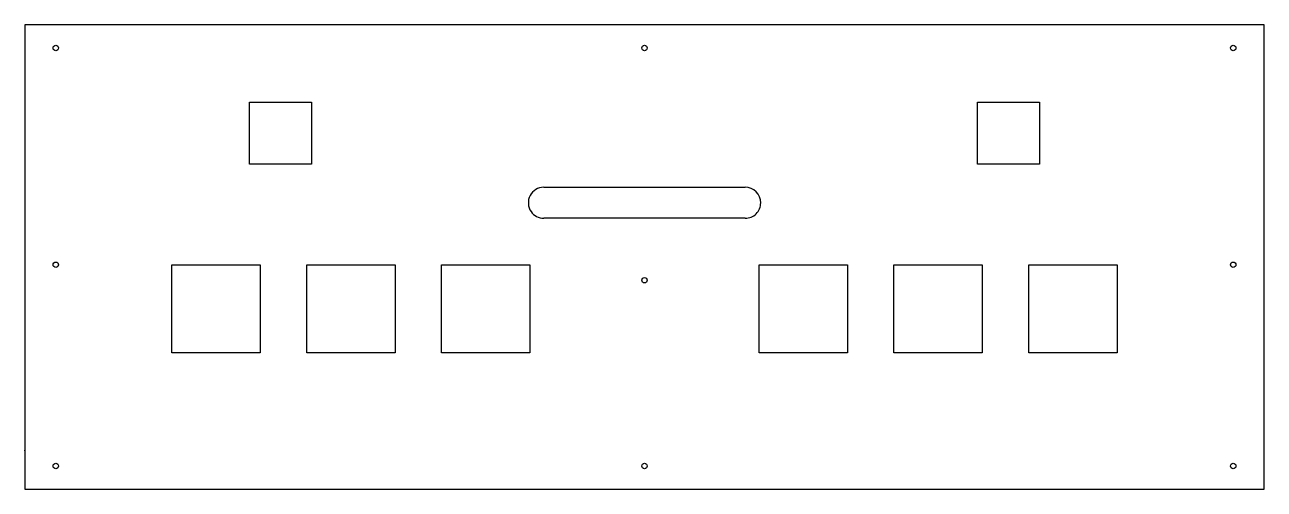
# Model space of a CAD drawing. Header units: centimetres. Extents: x 0 to 80, y -2.5 to 27.5.
import ezdxf

# ---------------------------------------------------------------- set-up
doc = ezdxf.new("R2010")
doc.units = ezdxf.units.CM
doc.header["$MEASUREMENT"] = 0
doc.layers.add('ongeki 表层 v1_Sketch32', color=7, linetype='Continuous')

msp = doc.modelspace()

# ---------------------------------------------------------------- linework, layer by layer
at = {"layer": 'ongeki 表层 v1_Sketch32'}
for p, q in [((80, 27.5, 12.5), (0, 27.5, 12.5)), ((0, 27.5, 12.5), (0, -2.5, 12.5)), ((80, -2.5, 12.5), (80, 27.5, 12.5)), ((14.5, 18.5, 12.5), (14.5, 22.5, 12.5)), ((14.5, 22.5, 12.5), (18.5, 22.5, 12.5)), ((18.5, 22.5, 12.5), (18.5, 18.5, 12.5)), ((61.5, 18.5, 12.5), (61.5, 22.5, 12.5)), ((61.5, 22.5, 12.5), (65.5, 22.5, 12.5)), ((65.5, 22.5, 12.5), (65.5, 18.5, 12.5)), ((18.5, 18.5, 12.5), (14.5, 18.5, 12.5)), ((65.5, 18.5, 12.5), (61.5, 18.5, 12.5)), ((33.5, 17, 12.5), (46.5, 17, 12.5)), ((47.5, 16, 12.5), (47.5, 16, 12.5)), ((32.678, 15.431, 12.5), (32.678, 15.431, 12.5)), ((46.5, 15, 12.5), (33.5, 15, 12.5)), ((9.5, 6.3, 12.5), (9.5, 12, 12.5)), ((9.5, 12, 12.5), (15.2, 12, 12.5)), ((15.2, 12, 12.5), (15.2, 6.3, 12.5)), ((18.2, 12, 12.5), (23.9, 12, 12.5)), ((18.2, 6.3, 12.5), (18.2, 12, 12.5)), ((23.9, 12, 12.5), (23.9, 6.3, 12.5)), ((26.9, 6.3, 12.5), (26.9, 12, 12.5)), ((26.9, 12, 12.5), (32.6, 12, 12.5)), ((32.6, 12, 12.5), (32.6, 6.3, 12.5)), ((47.4, 12, 12.5), (53.1, 12, 12.5)), ((47.4, 6.3, 12.5), (47.4, 12, 12.5)), ((53.1, 12, 12.5), (53.1, 6.3, 12.5)), ((56.1, 12, 12.5), (61.8, 12, 12.5)), ((56.1, 6.3, 12.5), (56.1, 12, 12.5)), ((61.8, 12, 12.5), (61.8, 6.3, 12.5)), ((64.8, 6.3, 12.5), (64.8, 12, 12.5)), ((64.8, 12, 12.5), (70.5, 12, 12.5)), ((70.5, 12, 12.5), (70.5, 6.3, 12.5)), ((15.2, 6.3, 12.5), (9.5, 6.3, 12.5)), ((23.9, 6.3, 12.5), (18.2, 6.3, 12.5)), ((32.6, 6.3, 12.5), (26.9, 6.3, 12.5)), ((53.1, 6.3, 12.5), (47.4, 6.3, 12.5)), ((61.8, 6.3, 12.5), (56.1, 6.3, 12.5)), ((70.5, 6.3, 12.5), (64.8, 6.3, 12.5)), ((0, -2.5, 12.5), (80, -2.5, 12.5))]:
    msp.add_line(p, q, dxfattribs=at)
for centre in [(2, 26, 12.5), (40, 26, 12.5), (78, 26, 12.5), (2, 12, 12.5), (78, 12, 12.5), (40, 11, 12.5), (2, -1, 12.5), (40, -1, 12.5), (78, -1, 12.5)]:
    msp.add_circle(centre, 0.175, dxfattribs=at)
for centre, start, end in [((33.5, 16, 12.5), 90, 214.71194), ((46.5, 16, 12.5), 0.00007, 90), ((46.5, 16, 12.5), 270.00006, 0.00009), ((33.5, 16, 12.5), 214.71216, 270.00006)]:
    msp.add_arc(centre, 1, start, end, dxfattribs=at)
msp.add_point((0, 0, 12.5), dxfattribs=at)

doc.saveas('drawing.dxf')
